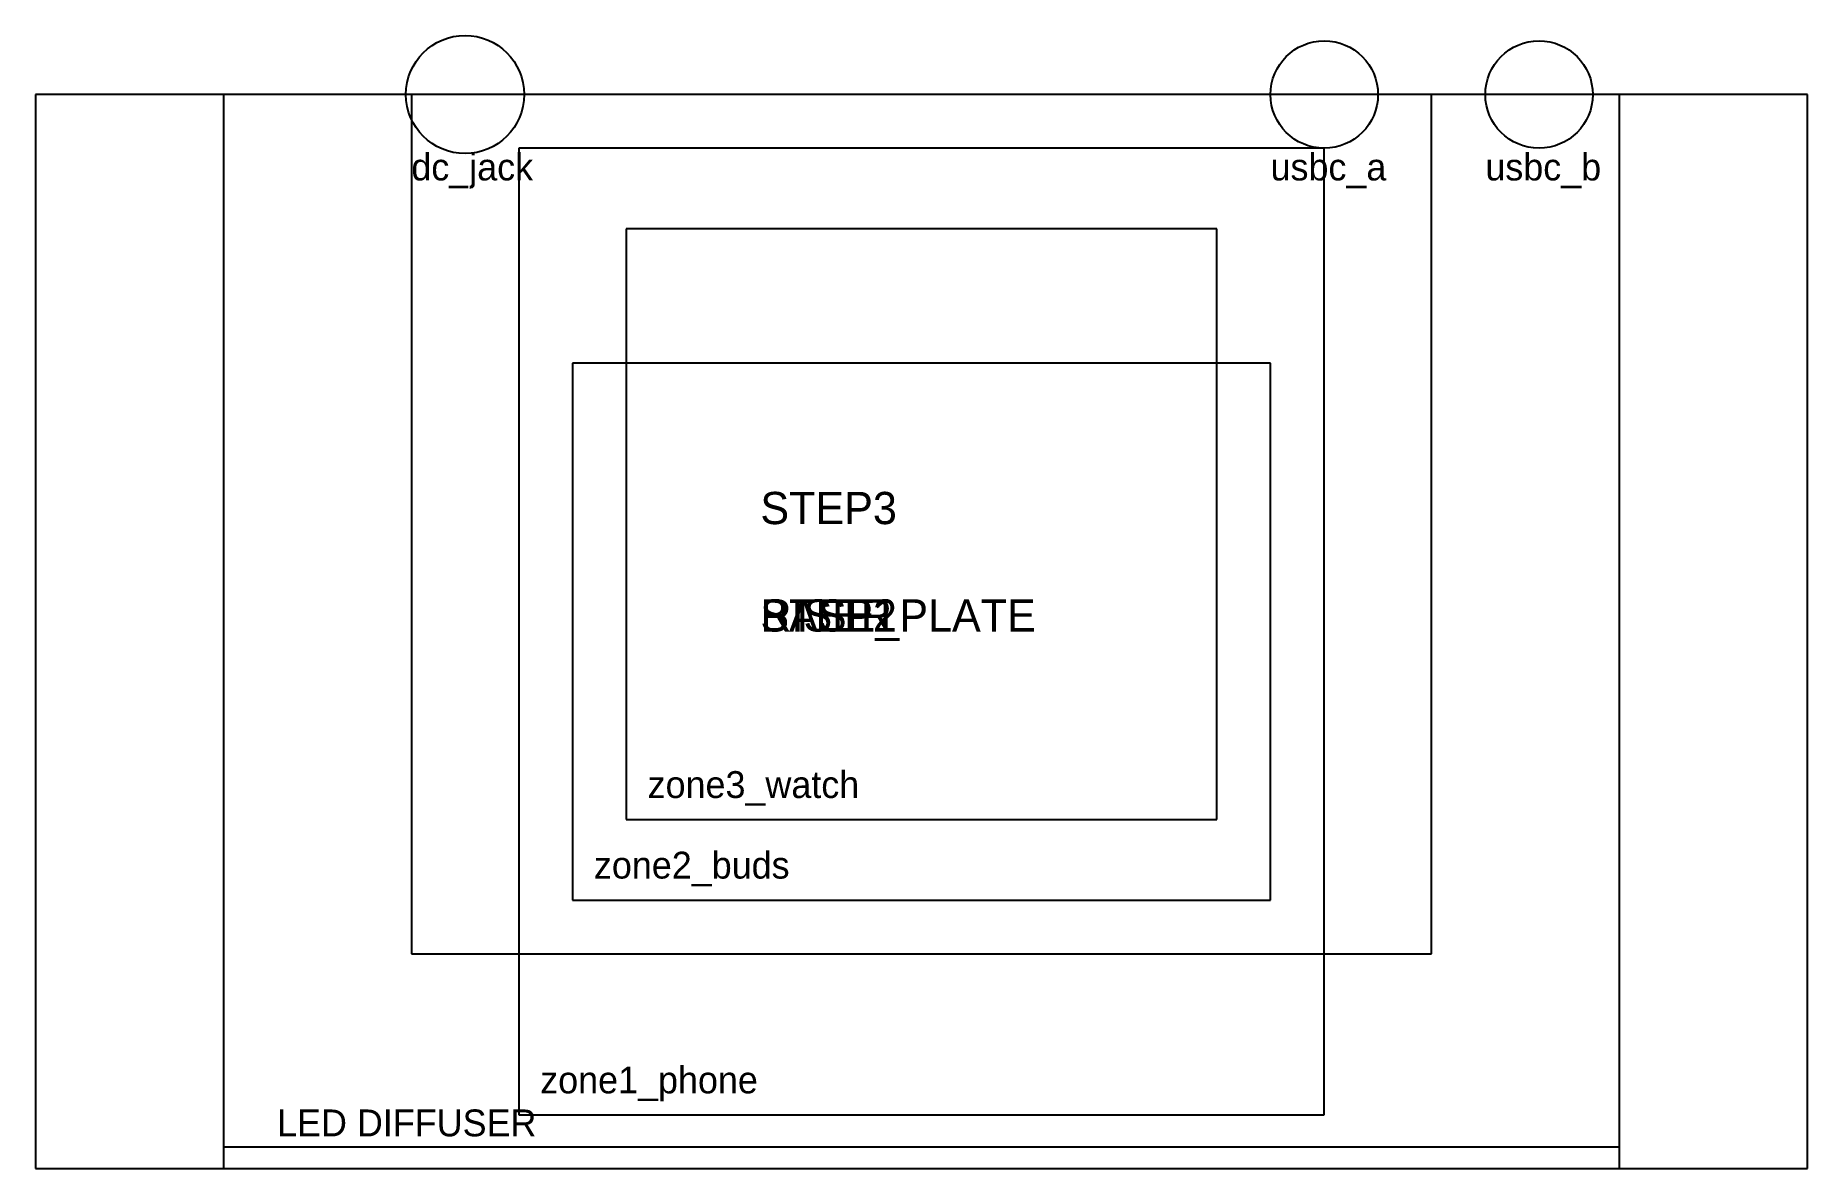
# Model space of a CAD drawing. Extents: x 0 to 165, y 0 to 106.
import ezdxf

# ---------------------------------------------------------------- set-up
doc = ezdxf.new("R2010")
doc.units = 0

msp = doc.modelspace()

# ---------------------------------------------------------------- linework, layer by layer
at = {"layer": 'base_plate', "color": 8}
for p, q in [((165, 100), (0, 100)), ((0, 100), (0, 0)), ((165, 0), (165, 100)), ((0, 0), (165, 0))]:
    msp.add_line(p, q, dxfattribs=at)
at = {"layer": 'led_diffuser', "color": 4}
for p, q in [((147.5, 2), (17.5, 2)), ((17.5, 2), (17.5, 0)), ((147.5, 0), (147.5, 2)), ((17.5, 0), (147.5, 0))]:
    msp.add_line(p, q, dxfattribs=at)
at = {"layer": 'ports', "color": 6}
for centre, radius in [((40, 100), 5.5), ((120, 100), 5), ((140, 100), 5)]:
    msp.add_circle(centre, radius, dxfattribs=at)
at = {"layer": 'riser', "color": 8}
for p, q in [((165, 100), (0, 100)), ((0, 100), (0, 0)), ((165, 0), (165, 100)), ((0, 0), (165, 0))]:
    msp.add_line(p, q, dxfattribs=at)
at = {"layer": 'step1', "color": 7}
for p, q in [((165, 100), (0, 100)), ((0, 100), (0, 0)), ((165, 0), (165, 100)), ((0, 0), (165, 0))]:
    msp.add_line(p, q, dxfattribs=at)
at = {"layer": 'step2', "color": 5}
for p, q in [((147.5, 100), (17.5, 100)), ((17.5, 100), (17.5, 0)), ((147.5, 0), (147.5, 100)), ((17.5, 0), (147.5, 0))]:
    msp.add_line(p, q, dxfattribs=at)
at = {"layer": 'step3', "color": 3}
for p, q in [((130, 100), (35, 100)), ((35, 100), (35, 20)), ((130, 20), (130, 100)), ((35, 20), (130, 20))]:
    msp.add_line(p, q, dxfattribs=at)
at = {"layer": 'zones', "color": 1}
for p, q in [((120, 95), (45, 95)), ((45, 95), (45, 5)), ((120, 5), (120, 95)), ((110, 87.5), (55, 87.5)), ((55, 87.5), (55, 32.5)), ((110, 32.5), (110, 87.5)), ((115, 75), (50, 75)), ((50, 75), (50, 25)), ((115, 25), (115, 75)), ((55, 32.5), (110, 32.5)), ((50, 25), (115, 25)), ((45, 5), (120, 5))]:
    msp.add_line(p, q, dxfattribs=at)

# ---------------------------------------------------------------- texts
at = {"layer": 'base_plate', "color": 8}
msp.add_text('BASE_PLATE', height=3, dxfattribs=at).set_placement((67.5, 50))
at = {"layer": 'led_diffuser', "color": 4}
msp.add_text('LED DIFFUSER', height=2.5, dxfattribs=at).set_placement((22.5, 3))
at = {"layer": 'ports', "color": 6}
for s, p in [('dc_jack', (35, 92)), ('usbc_a', (115, 92)), ('usbc_b', (135, 92))]:
    msp.add_text(s, height=2.5, dxfattribs=at).set_placement(p)
at = {"layer": 'riser', "color": 8}
msp.add_text('RISER', height=3, dxfattribs=at).set_placement((67.5, 50))
at = {"layer": 'step1', "color": 7}
msp.add_text('STEP1', height=3, dxfattribs=at).set_placement((67.5, 50))
at = {"layer": 'step2', "color": 5}
msp.add_text('STEP2', height=3, dxfattribs=at).set_placement((67.5, 50))
at = {"layer": 'step3', "color": 3}
msp.add_text('STEP3', height=3, dxfattribs=at).set_placement((67.5, 60))
at = {"layer": 'zones', "color": 1}
for s, p in [('zone3_watch', (57, 34.5)), ('zone2_buds', (52, 27)), ('zone1_phone', (47, 7))]:
    msp.add_text(s, height=2.5, dxfattribs=at).set_placement(p)

doc.saveas('drawing.dxf')
